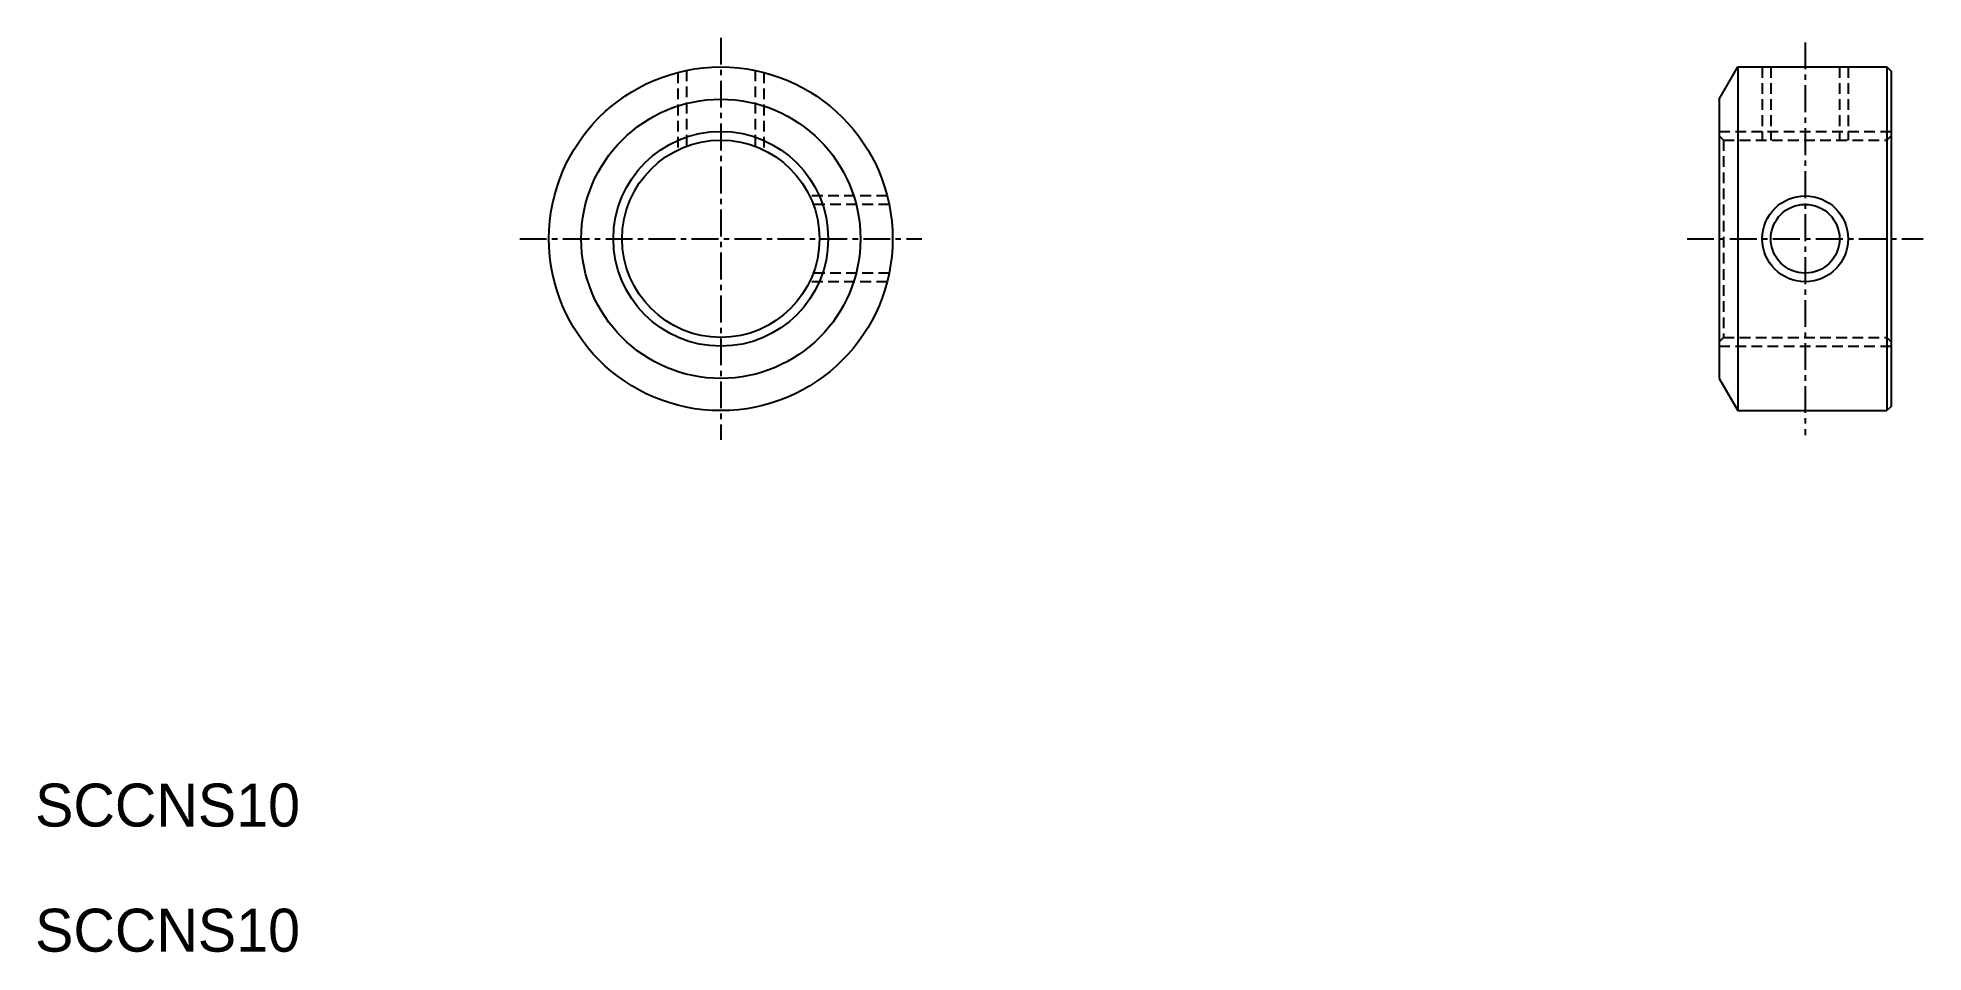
# Model space of a CAD drawing. Extents: x 34.2 to 122, y 109.6 to 152.2.
import ezdxf

# ---------------------------------------------------------------- set-up
doc = ezdxf.new("R2010")
doc.units = 0
doc.linetypes.add('CENTER', pattern=[2, 1.25, -0.25, 0.25, -0.25])
doc.linetypes.add('DASHED', pattern=[0.75, 0.5, -0.25])
doc.layers.get('0').update_dxf_attribs({"linetype": 'CONTINUOUS'})
doc.layers.add('CENTER', color=1, linetype='CENTER')

msp = doc.modelspace()

# ---------------------------------------------------------------- linework, layer by layer
at = {"color": 3, "linetype": 'DASHED'}
for p, q in [((64.038, 150.585), (64.038, 146.975)), ((64.438, 150.677), (64.438, 147.145)), ((67.638, 150.677), (67.638, 147.145)), ((68.038, 150.585), (68.038, 146.975)), ((114.528, 150.839), (114.528, 147.433)), ((114.928, 150.839), (114.928, 147.433)), ((118.128, 150.839), (118.128, 147.433)), ((118.528, 150.839), (118.528, 147.433)), ((112.528, 147.839), (120.528, 147.839)), ((112.728, 147.433), (112.528, 147.633)), ((114.028, 147.839), (114.028, 147.839)), ((114.528, 147.839), (114.528, 147.839)), ((120.328, 147.433), (120.528, 147.633)), ((112.728, 147.433), (120.328, 147.433)), ((112.728, 147.433), (112.728, 138.245)), ((120.328, 147.433), (120.328, 138.245)), ((73.784, 144.839), (70.174, 144.839)), ((73.876, 144.439), (70.344, 144.439)), ((73.784, 140.839), (70.174, 140.839)), ((73.876, 141.239), (70.344, 141.239)), ((112.728, 138.245), (112.528, 138.045)), ((112.728, 138.245), (120.328, 138.245)), ((120.328, 138.245), (120.528, 138.045)), ((112.528, 137.839), (120.528, 137.839)), ((114.028, 137.839), (114.028, 137.839)), ((114.528, 137.839), (114.528, 137.839))]:
    msp.add_line(p, q, dxfattribs=at)
at = {"color": 7, "linetype": 'CONTINUOUS'}
for p, q in [((112.528, 149.339), (113.394, 150.839)), ((113.394, 150.839), (113.394, 134.839)), ((113.394, 150.839), (120.328, 150.839)), ((120.328, 150.839), (120.528, 150.639)), ((120.328, 150.839), (120.328, 134.839)), ((120.528, 150.639), (120.528, 135.039)), ((112.528, 149.339), (112.528, 136.339)), ((112.528, 136.339), (113.394, 134.839)), ((113.394, 134.839), (120.328, 134.839)), ((120.528, 135.039), (120.328, 134.839))]:
    msp.add_line(p, q, dxfattribs=at)
for centre, radius in [((66.038, 142.839), 8), ((66.038, 142.839), 6.5), ((66.038, 142.839), 4.594), ((116.528, 142.839), 1.6)]:
    msp.add_circle(centre, radius, dxfattribs=at)
at = {"color": 3, "linetype": 'CONTINUOUS'}
for centre, radius in [((66.038, 142.839), 5), ((116.528, 142.839), 2)]:
    msp.add_circle(centre, radius, dxfattribs=at)
at = {"layer": 'CENTER', "color": 1, "linetype": 'CENTER'}
for p, q in [((66.038, 152.2), (66.038, 133.478)), ((116.528, 151.984), (116.528, 133.694)), ((56.677, 142.839), (75.399, 142.839)), ((111.028, 142.839), (122.028, 142.839))]:
    msp.add_line(p, q, dxfattribs=at)

# ---------------------------------------------------------------- texts
at = {"color": 7, "linetype": 'CONTINUOUS'}
for p in [(34.11, 115.478), (34.11, 109.654)]:
    msp.add_text('SCCNS10', height=2, dxfattribs=at).set_placement(p)

doc.saveas('drawing.dxf')
